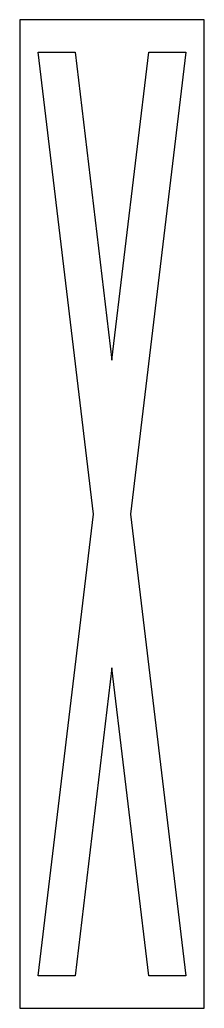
# Model space of a CAD drawing. Extents: x 0 to 20, y 0 to 107.
import ezdxf

# ---------------------------------------------------------------- set-up
doc = ezdxf.new("R2010")
doc.units = 0
doc.layers.add('CUT', color=7, linetype='Continuous')
doc.layers.add('OUTSIDE', color=1, linetype='Continuous')

msp = doc.modelspace()

# ---------------------------------------------------------------- linework, layer by layer
at = {"layer": 'CUT'}
msp.add_lwpolyline([(5.9975, 103.5), (9.995, 70.17), (13.9925, 103.5), (18, 103.5), (11.9938, 53.5), (18, 3.5), (13.9925, 3.5), (9.995, 36.83), (5.9975, 3.5), (2, 3.5), (7.9963, 53.5), (2, 103.5)], close=True, dxfattribs=at)
at = {"layer": 'OUTSIDE'}
msp.add_lwpolyline([(0, 0), (20, 0), (20, 107), (0, 107)], close=True, dxfattribs=at)

doc.saveas('drawing.dxf')
